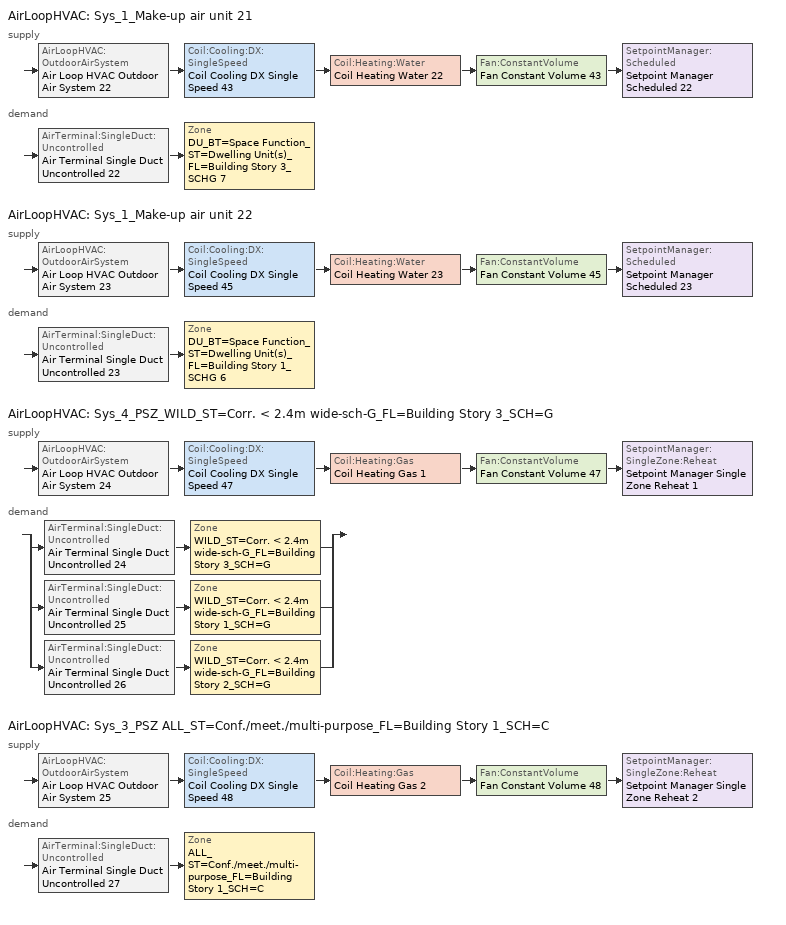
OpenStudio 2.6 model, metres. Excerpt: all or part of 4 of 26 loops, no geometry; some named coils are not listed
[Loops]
AirLoopHVAC 'Sys_1_Make-up air unit 21'
 supply: AirLoopHVAC:OutdoorAirSystem 'Air Loop HVAC Outdoor Air System 22' > Coil:Cooling:DX:SingleSpeed 'Coil Cooling DX Single Speed 43' > Coil:Heating:Water 'Coil Heating Water 22' > Fan:ConstantVolume 'Fan Constant Volume 43' > SetpointManager:Scheduled 'Setpoint Manager Scheduled 22'
 demand: AirTerminal:SingleDuct:Uncontrolled 'Air Terminal Single Duct Uncontrolled 22' > Zone 'DU_BT=Space Function_ST=Dwelling Unit(s)_FL=Building Story 3_SCHG 7'
AirLoopHVAC 'Sys_1_Make-up air unit 22'
 supply: AirLoopHVAC:OutdoorAirSystem 'Air Loop HVAC Outdoor Air System 23' > Coil:Cooling:DX:SingleSpeed 'Coil Cooling DX Single Speed 45' > Coil:Heating:Water 'Coil Heating Water 23' > Fan:ConstantVolume 'Fan Constant Volume 45' > SetpointManager:Scheduled 'Setpoint Manager Scheduled 23'
 demand: AirTerminal:SingleDuct:Uncontrolled 'Air Terminal Single Duct Uncontrolled 23' > Zone 'DU_BT=Space Function_ST=Dwelling Unit(s)_FL=Building Story 1_SCHG 6'
AirLoopHVAC 'Sys_4_PSZ_WILD_ST=Corr. < 2.4m wide-sch-G_FL=Building Story 3_SCH=G'
 supply: AirLoopHVAC:OutdoorAirSystem 'Air Loop HVAC Outdoor Air System 24' > Coil:Cooling:DX:SingleSpeed 'Coil Cooling DX Single Speed 47' > Coil:Heating:Gas 'Coil Heating Gas 1' > Fan:ConstantVolume 'Fan Constant Volume 47' > SetpointManager:SingleZone:Reheat 'Setpoint Manager Single Zone Reheat 1'
 demand: split
  | AirTerminal:SingleDuct:Uncontrolled 'Air Terminal Single Duct Uncontrolled 24' > Zone 'WILD_ST=Corr. < 2.4m wide-sch-G_FL=Building Story 3_SCH=G'
  | AirTerminal:SingleDuct:Uncontrolled 'Air Terminal Single Duct Uncontrolled 25' > Zone 'WILD_ST=Corr. < 2.4m wide-sch-G_FL=Building Story 1_SCH=G'
  | AirTerminal:SingleDuct:Uncontrolled 'Air Terminal Single Duct Uncontrolled 26' > Zone 'WILD_ST=Corr. < 2.4m wide-sch-G_FL=Building Story 2_SCH=G'
AirLoopHVAC 'Sys_3_PSZ ALL_ST=Conf./meet./multi-purpose_FL=Building Story 1_SCH=C'
 supply: AirLoopHVAC:OutdoorAirSystem 'Air Loop HVAC Outdoor Air System 25' > Coil:Cooling:DX:SingleSpeed 'Coil Cooling DX Single Speed 48' > Coil:Heating:Gas 'Coil Heating Gas 2' > Fan:ConstantVolume 'Fan Constant Volume 48' > SetpointManager:SingleZone:Reheat 'Setpoint Manager Single Zone Reheat 2'
 demand: AirTerminal:SingleDuct:Uncontrolled 'Air Terminal Single Duct Uncontrolled 27' > Zone 'ALL_ST=Conf./meet./multi-purpose_FL=Building Story 1_SCH=C'
[Sizing:Zone] Zone Cooling Design Supply Air Temperature Input Method=SupplyAirTemperature; Zone Cooling Design Supply Air Temperature Difference {deltaC}=11.11; Zone Heating Design Supply Air Temperature Input Method=SupplyAirTemperature; Zone Heating Design Supply Air Temperature Difference {deltaC}=11.11; Zone Cooling Design Supply Air Humidity Ratio {kg-H2O/kg-air}=0.0085; Zone Heating Design Supply Air Humidity Ratio {kg-H2O/kg-air}=0.008; Cooling Design Air Flow Method=DesignDay; Heating Design Air Flow Method=DesignDay; Account for Dedicated Outdoor Air System=No; Dedicated Outdoor Air System Control Strategy=NeutralSupplyAir; Dedicated Outdoor Air Low Setpoint Temperature for Design {C}=autosize; Dedicated Outdoor Air High Setpoint Temperature for Design {C}=autosize
Name | Zone Cooling Design Supply Air Temperature {C} | Zone Heating Design Supply Air Temperature {C} | Zone Heating Sizing Factor | Zone Cooling Sizing Factor
DU_BT=Space Function_ST=Dwelling Unit(s)_FL=Building Story 3_SCHG 7; DU_BT=Space Function_ST=Dwelling Unit(s)_FL=Building Story 1_SCHG 6; ALL_ST=Conf./meet./multi-purpose_FL=Building Story 1_SCH=C; WILD_ST=Corr. < 2.4m wide-sch-G_FL=Building Story 3_SCH=G | 13 | 43 | 1.3 | 1.1
WILD_ST=Corr. < 2.4m wide-sch-G_FL=Building Story 1_SCH=G; WILD_ST=Corr. < 2.4m wide-sch-G_FL=Building Story 2_SCH=G | 14 | 40
[Zone equipment]
DU_BT=Space Function_ST=Dwelling Unit(s)_FL=Building Story 3_SCHG 7: DU_BT=Space Function_ST=Dwelling Unit(s)_FL=Building Story 3_SCHG 7 PTAC, Zone HVAC Baseboard Convective Water 22, Air Terminal Single Duct Uncontrolled 22
DU_BT=Space Function_ST=Dwelling Unit(s)_FL=Building Story 1_SCHG 6: DU_BT=Space Function_ST=Dwelling Unit(s)_FL=Building Story 1_SCHG 6 PTAC, Zone HVAC Baseboard Convective Water 23, Air Terminal Single Duct Uncontrolled 23
ALL_ST=Conf./meet./multi-purpose_FL=Building Story 1_SCH=C: Air Terminal Single Duct Uncontrolled 27, Zone HVAC Baseboard Convective Water 27
WILD_ST=Corr. < 2.4m wide-sch-G_FL=Building Story 3_SCH=G: Air Terminal Single Duct Uncontrolled 24, Zone HVAC Baseboard Convective Water 24
WILD_ST=Corr. < 2.4m wide-sch-G_FL=Building Story 1_SCH=G: Air Terminal Single Duct Uncontrolled 25, Zone HVAC Baseboard Convective Water 25
WILD_ST=Corr. < 2.4m wide-sch-G_FL=Building Story 2_SCH=G: Air Terminal Single Duct Uncontrolled 26, Zone HVAC Baseboard Convective Water 26
[AirLoopHVAC] Availability Schedule=Always On Discrete; Design Supply Air Flow Rate {m3/s}=AutoSize
Sys_1_Make-up air unit 21; Sys_1_Make-up air unit 22; Sys_4_PSZ_WILD_ST=Corr. < 2.4m wide-sch-G_FL=Building Story 3_SCH=G; Sys_3_PSZ ALL_ST=Conf./meet./multi-purpose_FL=Building Story 1_SCH=C
[Sizing:System] Design Outdoor Air Flow Rate {m3/s}=Autosize; Minimum System Air Flow Ratio=1; Preheat Design Temperature {C}=7; Preheat Design Humidity Ratio {kg-H2O/kg-Air}=0.008; Precool Design Temperature {C}=13; Precool Design Humidity Ratio {kg-H2O/kg-Air}=0.008; Central Cooling Design Supply Air Temperature {C}=13; Central Heating Design Supply Air Temperature {C}=43; Sizing Option=NonCoincident; Central Cooling Design Supply Air Humidity Ratio {kg-H2O/kg-Air}=0.0085; Central Heating Design Supply Air Humidity Ratio {kg-H2O/kg-Air}=0.008; Cooling Design Air Flow Method=DesignDay; Cooling Design Air Flow Rate {m3/s}=0; Heating Design Air Flow Method=DesignDay; Heating Design Air Flow Rate {m3/s}=0; System Outdoor Air Method=ZoneSum; Zone Maximum Outdoor Air Fraction=1; Cooling Supply Air Flow Rate Per Floor Area {m3/s-m2}=0.00996765; Cooling Fraction of Autosized Cooling Supply Air Flow Rate=1; Cooling Supply Air Flow Rate Per Unit Cooling Capacity {m3/s-W}=3.94755e-05; Heating Supply Air Flow Rate Per Floor Area {m3/s-m2}=0.00996765; Heating Fraction of Autosized Heating Supply Air Flow Rate=1; Heating Fraction of Autosized Cooling Supply Air Flow Rate=1; Heating Supply Air Flow Rate Per Unit Heating Capacity {m3/s-W}=3.15882e-05; Cooling Design Capacity Method=CoolingDesignCapacity; Cooling Design Capacity {W}=autosize; Cooling Design Capacity Per Floor Area {W/m2}=234.7; Fraction of Autosized Cooling Design Capacity=1; Heating Design Capacity Method=HeatingDesignCapacity; Heating Design Capacity {W}=autosize; Heating Design Capacity Per Floor Area {W/m2}=157; Fraction of Autosized Heating Design Capacity=1; Central Cooling Capacity Control Method=OnOff
Name | Type of Load to Size On | 100% Outdoor Air in Cooling | 100% Outdoor Air in Heating
Sys_1_Make-up air unit 21; Sys_1_Make-up air unit 22 | VentilationRequirement | Yes | Yes
Sys_4_PSZ_WILD_ST=Corr. < 2.4m wide-sch-G_FL=Building Story 3_SCH=G; Sys_3_PSZ ALL_ST=Conf./meet./multi-purpose_FL=Building Story 1_SCH=C | Sensible | No | No
[Fan:ConstantVolume] Availability Schedule=Always On Discrete; Maximum Flow Rate {m3/s}=AutoSize
Name | Pressure Rise {Pa}
Fan Constant Volume 43; Fan Constant Volume 45; Fan Constant Volume 47; Fan Constant Volume 48
Fan Constant Volume 44; Fan Constant Volume 46 | 640
[Coil:Cooling:DX:SingleSpeed] Availability Schedule=Always On Discrete; Rated Total Cooling Capacity {W}=autosize; Rated Sensible Heat Ratio=autosize; Rated COP {W/W}=3; Rated Air Flow Rate {m3/s}=autosize; Rated Evaporator Fan Power Per Volume Flow Rate {W/(m3/s)}=773.3; Condenser Type=AirCooled; Evaporative Condenser Effectiveness=0; Evaporative Condenser Air Flow Rate {m3/s}=Autosize; Evaporative Condenser Pump Rated Power Consumption {W}=Autosize; Crankcase Heater Capacity {W}=0; Maximum Outdoor Dry-Bulb Temperature for Crankcase Heater Operation {C}=0; Basin Heater Capacity {W/K}=0; Basin Heater Setpoint Temperature {C}=10
Name | Total Cooling Capacity Function of Temperature Curve | Total Cooling Capacity Function of Flow Fraction Curve | Energy Input Ratio Function of Temperature Curve | Energy Input Ratio Function of Flow Fraction Curve | Part Load Fraction Correlation Curve
Coil Cooling DX Single Speed 43 | Curve Biquadratic 85 | Curve Quadratic 85 | Curve Biquadratic 86 | Curve Quadratic 86 | Curve Cubic 43
Coil Cooling DX Single Speed 44 | Curve Biquadratic 87 | Curve Quadratic 87 | Curve Biquadratic 88 | Curve Quadratic 88 | Curve Cubic 44
Coil Cooling DX Single Speed 45 | Curve Biquadratic 89 | Curve Quadratic 89 | Curve Biquadratic 90 | Curve Quadratic 90 | Curve Cubic 45
Coil Cooling DX Single Speed 46 | Curve Biquadratic 91 | Curve Quadratic 91 | Curve Biquadratic 92 | Curve Quadratic 92 | Curve Cubic 46
Coil Cooling DX Single Speed 47 | Curve Biquadratic 93 | Curve Quadratic 93 | Curve Biquadratic 94 | Curve Quadratic 94 | Curve Cubic 47
Coil Cooling DX Single Speed 48 | Curve Biquadratic 95 | Curve Quadratic 95 | Curve Biquadratic 96 | Curve Quadratic 96 | Curve Quadratic 97
[Controller:OutdoorAir] Minimum Outdoor Air Flow Rate {m3/s}=autosize; Maximum Outdoor Air Flow Rate {m3/s}=Autosize; Economizer Control Type=NoEconomizer; Economizer Control Action Type=ModulateFlow; Economizer Maximum Limit Dry-Bulb Temperature {C}=28; Economizer Maximum Limit Enthalpy {J/kg}=64000; Economizer Minimum Limit Dry-Bulb Temperature {C}=-100; Lockout Type=NoLockout; Minimum Limit Type=FixedMinimum; High Humidity Control=No; Heat Recovery Bypass Control Type=BypassWhenWithinEconomizerLimits
Name | Controller Mechanical Ventilation
Controller Outdoor Air 22 | Controller Mechanical Ventilation 22
Controller Outdoor Air 23 | Controller Mechanical Ventilation 23
Controller Outdoor Air 24 | Controller Mechanical Ventilation 24
Controller Outdoor Air 25 | Controller Mechanical Ventilation 25
[Controller:MechanicalVentilation] Availability Schedule=Always On Discrete; System Outdoor Air Method=ZoneSum
Controller Mechanical Ventilation 22; Controller Mechanical Ventilation 23; Controller Mechanical Ventilation 24; Controller Mechanical Ventilation 25
[AirLoopHVAC:OutdoorAirSystem]
Name | Controller
Air Loop HVAC Outdoor Air System 22 | Controller Outdoor Air 22
Air Loop HVAC Outdoor Air System 23 | Controller Outdoor Air 23
Air Loop HVAC Outdoor Air System 24 | Controller Outdoor Air 24
Air Loop HVAC Outdoor Air System 25 | Controller Outdoor Air 25
[SetpointManager:Scheduled] Control Variable=Temperature
Name | Schedule
Setpoint Manager Scheduled 22 | Makeup-Air Unit Supply Air Temp 21
Setpoint Manager Scheduled 23 | Makeup-Air Unit Supply Air Temp 22
[Coil:Heating:Electric] Availability Schedule=Always Off Discrete
Coil Heating Electric 22; Coil Heating Electric 23
[ZoneHVAC:PackagedTerminalAirConditioner] Availability Schedule=Always On Discrete; Supply Air Flow Rate During Cooling Operation {m3/s}=Autosize; Supply Air Flow Rate During Heating Operation {m3/s}=Autosize; Supply Air Flow Rate When No Cooling or Heating is Needed {m3/s}=Autosize; Outdoor Air Flow Rate During Cooling Operation {m3/s}=Autosize; Outdoor Air Flow Rate During Heating Operation {m3/s}=Autosize; Outdoor Air Flow Rate When No Cooling or Heating is Needed {m3/s}=Autosize; Fan Placement=DrawThrough
Name | Supply Air Fan | Heating Coil | Cooling Coil
DU_BT=Space Function_ST=Dwelling Unit(s)_FL=Building Story 3_SCHG 7 PTAC | Fan Constant Volume 44 | Coil Heating Electric 22 | Coil Cooling DX Single Speed 44
DU_BT=Space Function_ST=Dwelling Unit(s)_FL=Building Story 1_SCHG 6 PTAC | Fan Constant Volume 46 | Coil Heating Electric 23 | Coil Cooling DX Single Speed 46
[AirTerminal:SingleDuct:Uncontrolled] Availability Schedule=Always On Discrete; Maximum Air Flow Rate {m3/s}=AutoSize
Air Terminal Single Duct Uncontrolled 22; Air Terminal Single Duct Uncontrolled 23; Air Terminal Single Duct Uncontrolled 24; Air Terminal Single Duct Uncontrolled 25; Air Terminal Single Duct Uncontrolled 26; Air Terminal Single Duct Uncontrolled 27
[Coil:Heating:Gas] Availability Schedule=Always On Discrete; Gas Burner Efficiency=0.8; Nominal Capacity {W}=AutoSize; Parasitic Electric Load {W}=0; Parasitic Gas Load {W}=0
Coil Heating Gas 1; Coil Heating Gas 2
[SetpointManager:SingleZone:Reheat] Minimum Supply Air Temperature {C}=13; Maximum Supply Air Temperature {C}=43
Name | Control Zone
Setpoint Manager Single Zone Reheat 1 | WILD_ST=Corr. < 2.4m wide-sch-G_FL=Building Story 3_SCH=G
Setpoint Manager Single Zone Reheat 2 | ALL_ST=Conf./meet./multi-purpose_FL=Building Story 1_SCH=C
[Schedule:Ruleset]
Name | Default Day Schedule
Makeup-Air Unit Supply Air Temp 21 | Makeup Air Unit Supply Air Temp Default 21
Makeup-Air Unit Supply Air Temp 22 | Makeup Air Unit Supply Air Temp Default 22
[Schedule:Day]
Makeup Air Unit Supply Air Temp Default 21; Makeup Air Unit Supply Air Temp Default 22: 24, 0, 20
[Schedule:Constant]
Name | Value
Always On Discrete | 1
Always Off Discrete | 0
[Curve:Biquadratic] Maximum Value of y=46
Name | Coefficient1 Constant | Coefficient2 x | Coefficient3 x**2 | Coefficient4 y | Coefficient5 y**2 | Coefficient6 x*y | Minimum Value of x | Maximum Value of x | Minimum Value of y
Curve Biquadratic 85; Curve Biquadratic 87; Curve Biquadratic 89; Curve Biquadratic 91; Curve Biquadratic 93 | 0.867905 | 0.0142459 | 0.000554364 | -0.00755748 | 3.3048e-05 | -0.000191808 | 13 | 24 | 24
Curve Biquadratic 86; Curve Biquadratic 88; Curve Biquadratic 90; Curve Biquadratic 92; Curve Biquadratic 94 | 0.116936 | 0.0284933 | -0.000411156 | 0.0214108 | 0.000161028 | -0.000679104 | 13 | 24 | 24
Curve Biquadratic 95 | 0.942588 | 0.00954335 | 0.00068377 | -0.0110427 | 5.249e-06 | -9.72e-06 | 17 | 22 | 13
Curve Biquadratic 96 | 0.342414 | 0.034885 | -0.0006237 | 0.00497722 | 0.000437951 | -0.000728028 | 17 | 22 | 13
[Curve:Quadratic]
Name | Coefficient1 Constant | Coefficient2 x | Coefficient3 x**2 | Minimum Value of x | Maximum Value of x
Curve Quadratic 85; Curve Quadratic 86; Curve Quadratic 87; Curve Quadratic 88; Curve Quadratic 89; Curve Quadratic 90; Curve Quadratic 91; Curve Quadratic 92; Curve Quadratic 93; Curve Quadratic 94 | 1 | 0 | 0 | 0 | 1
Curve Quadratic 95 | 0.8 | 0.2 | 0 | 0.5 | 1.5
Curve Quadratic 96 | 1.1552 | -0.1808 | 0.0256 | 0.5 | 1.5
Curve Quadratic 97 | 0.85 | 0.15 | 0 | 0 | 1
[Curve:Cubic] Coefficient1 Constant=0.0277; Coefficient2 x=4.9151; Coefficient3 x**2=-8.184; Coefficient4 x**3=4.2702; Minimum Value of x=0.7; Maximum Value of x=1
Curve Cubic 43; Curve Cubic 44; Curve Cubic 45; Curve Cubic 46; Curve Cubic 47
